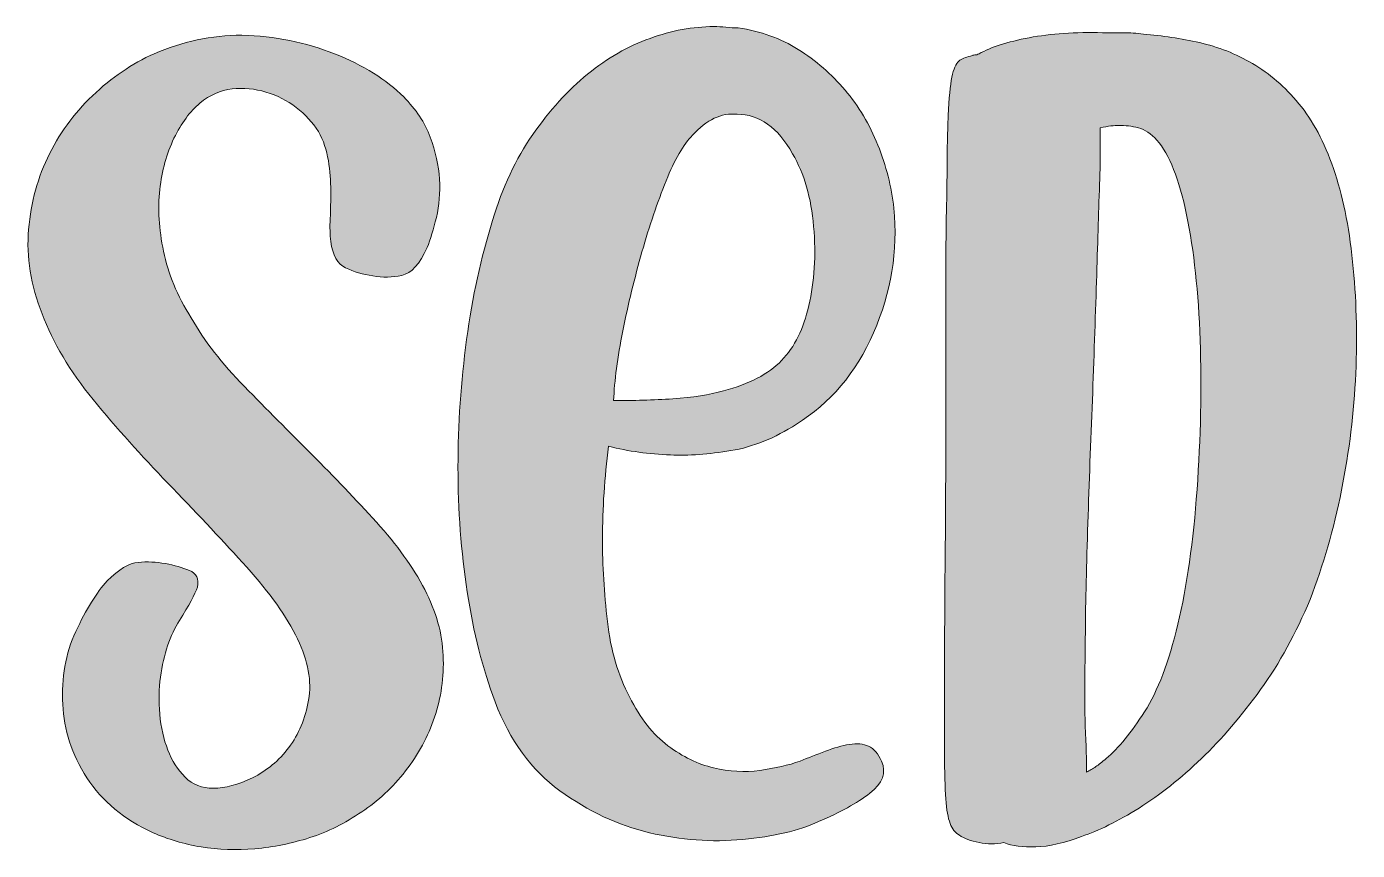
# Model space of a CAD drawing. Header units: inches. Extents: x 114 to 966, y -1047 to -33.
# Drawn here: x 591.9 to 961, y -450.4 to -221.8 of the extents above; entities that cross this region are included whole.
import ezdxf

# ---------------------------------------------------------------- set-up
doc = ezdxf.new("R2010")
doc.units = ezdxf.units.IN
doc.header["$MEASUREMENT"] = 0
doc.layers.add('Layer 1', color=7, linetype='Continuous')

# ---------------------------------------------------------------- blocks, each defined once
blk = doc.blocks.new('block 2')
at = {"layer": 'Layer 1', "true_color": 0xffffff}
h = blk.add_hatch(color=7, dxfattribs=at)
h.dxf.hatch_style = 2
edge = h.paths.add_edge_path()
edge.add_spline(control_points=[(676.31, -281.42), (676.77, -285.31), (678.13, -287.76), (680.42, -288.79), (682.7, -289.81), (685.21, -290.56), (687.96, -291.01), (690.7, -291.47), (693.38, -291.41), (696, -290.84), (698.62, -290.27), (700.97, -287.71), (703.02, -283.14), (703.93, -280.86), (704.79, -278.06), (705.59, -274.75), (706.39, -271.44), (706.67, -267.9), (706.45, -264.13), (706.22, -260.36), (705.36, -256.48), (703.88, -252.49), (702.39, -248.49), (699.94, -244.78), (696.52, -241.36), (691.72, -236.56), (685.33, -232.57), (677.34, -229.37), (669.34, -226.18), (660.78, -224.46), (651.65, -224.23), (643.21, -224.23), (635.1, -225.95), (627.34, -229.37), (621.18, -232.11), (615.47, -236), (610.22, -241.01), (604.96, -246.04), (600.8, -251.8), (597.72, -258.31), (594.63, -264.82), (592.86, -271.89), (592.41, -279.54), (591.95, -287.19), (593.44, -295.01), (596.86, -303), (600.06, -310.99), (604.96, -318.92), (611.59, -326.8), (618.21, -334.68), (625.17, -342.38), (632.48, -349.92), (639.78, -357.45), (646.63, -364.76), (653.02, -371.83), (659.41, -378.91), (664.09, -385.53), (667.06, -391.7), (670.03, -397.86), (671.06, -403.51), (670.15, -408.65), (669.23, -413.78), (667.41, -418.18), (664.67, -421.83), (661.93, -425.49), (658.56, -428.29), (654.57, -430.22), (650.57, -432.16), (646.97, -433.13), (643.78, -433.13), (640.58, -433.13), (637.96, -432.11), (635.9, -430.05), (633.85, -428), (632.25, -425.49), (631.11, -422.52), (629.96, -419.55), (629.22, -416.24), (628.88, -412.59), (628.54, -408.94), (628.59, -405.51), (629.05, -402.31), (629.96, -395.92), (631.73, -390.67), (634.36, -386.56), (636.98, -382.45), (638.64, -379.37), (639.33, -377.31), (639.78, -375.03), (639.04, -373.49), (637.1, -372.69), (635.16, -371.89), (632.93, -371.27), (630.42, -370.81), (627.91, -370.35), (625.4, -370.24), (622.89, -370.46), (620.37, -370.69), (617.52, -372.41), (614.33, -375.6), (611.36, -378.8), (608.45, -383.48), (605.59, -389.64), (602.74, -395.8), (601.54, -402.54), (602, -409.85), (602.22, -416.93), (604.45, -423.72), (608.68, -430.22), (612.9, -436.73), (619, -441.81), (627, -445.46), (631.11, -447.29), (635.56, -448.6), (640.35, -449.4), (645.15, -450.2), (650.11, -450.37), (655.25, -449.91), (660.39, -449.46), (665.46, -448.43), (670.49, -446.83), (675.51, -445.24), (680.3, -442.84), (684.87, -439.64), (689.44, -436.68), (693.49, -432.91), (697.03, -428.34), (700.57, -423.77), (703.25, -418.81), (705.08, -413.44), (706.9, -408.08), (707.7, -402.37), (707.48, -396.32), (707.25, -390.27), (705.53, -384.16), (702.34, -378), (699.14, -371.83), (694.69, -365.61), (688.98, -359.33), (683.27, -353.06), (677.28, -346.78), (671, -340.5), (664.72, -334.22), (658.5, -327.95), (652.34, -321.66), (646.17, -315.39), (641.26, -309.05), (637.61, -302.66), (633.73, -296.49), (631.16, -290.33), (629.91, -284.16), (628.65, -278), (628.31, -272.3), (628.88, -267.04), (629.45, -261.79), (630.76, -257.06), (632.82, -252.83), (634.87, -248.61), (637.27, -245.35), (640.01, -243.07), (642.75, -240.79), (645.71, -239.47), (648.91, -239.13), (652.11, -238.79), (655.25, -239.08), (658.33, -239.99), (661.42, -240.9), (664.21, -242.33), (666.72, -244.27), (669.23, -246.21), (671.29, -248.44), (672.89, -250.94), (674.26, -253.46), (675.17, -256.14), (675.63, -258.99), (676.08, -261.85), (676.31, -264.64), (676.31, -267.38), (676.31, -270.12), (676.25, -272.69), (676.14, -275.09), (676.02, -277.49), (676.08, -279.6), (676.31, -281.42)], knot_values=[0, 0, 0, 0, 1, 1, 1, 2, 2, 2, 3, 3, 3, 4, 4, 4, 5, 5, 5, 6, 6, 6, 7, 7, 7, 8, 8, 8, 9, 9, 9, 10, 10, 10, 11, 11, 11, 12, 12, 12, 13, 13, 13, 14, 14, 14, 15, 15, 15, 16, 16, 16, 17, 17, 17, 18, 18, 18, 19, 19, 19, 20, 20, 20, 21, 21, 21, 22, 22, 22, 23, 23, 23, 24, 24, 24, 25, 25, 25, 26, 26, 26, 27, 27, 27, 28, 28, 28, 29, 29, 29, 30, 30, 30, 31, 31, 31, 32, 32, 32, 33, 33, 33, 34, 34, 34, 35, 35, 35, 36, 36, 36, 37, 37, 37, 38, 38, 38, 39, 39, 39, 40, 40, 40, 41, 41, 41, 42, 42, 42, 43, 43, 43, 44, 44, 44, 45, 45, 45, 46, 46, 46, 47, 47, 47, 48, 48, 48, 49, 49, 49, 50, 50, 50, 51, 51, 51, 52, 52, 52, 53, 53, 53, 54, 54, 54, 55, 55, 55, 56, 56, 56, 57, 57, 57, 58, 58, 58, 59, 59, 59, 60, 60, 60, 61, 61, 61, 61], degree=3, periodic=1)
h = blk.add_hatch(color=7, dxfattribs=at)
h.dxf.hatch_style = 2
edge = h.paths.add_edge_path()
edge.add_spline(control_points=[(732.3, -251.8), (727.62, -258.54), (723.91, -266.47), (721.17, -275.6), (717.97, -285.88), (715.57, -296.89), (713.98, -308.65), (712.38, -320.41), (711.58, -332.23), (711.58, -344.09), (711.58, -355.97), (712.44, -367.5), (714.15, -378.68), (715.86, -389.87), (718.43, -400.03), (721.86, -409.16), (725.97, -419.9), (731.96, -428.11), (739.84, -433.82), (747.71, -439.53), (755.98, -443.41), (764.66, -445.46), (773.34, -447.52), (781.96, -448.15), (790.52, -447.34), (799.08, -446.55), (806.1, -444.89), (811.58, -442.38), (817.52, -439.87), (822.25, -437.24), (825.79, -434.5), (829.33, -431.76), (830.42, -428.8), (829.05, -425.6), (828.13, -423.54), (826.93, -422.17), (825.45, -421.49), (823.96, -420.8), (822.2, -420.63), (820.14, -420.98), (818.09, -421.32), (815.86, -421.95), (813.46, -422.86), (811.07, -423.77), (808.72, -424.69), (806.44, -425.6), (803.24, -426.74), (799.54, -427.6), (795.31, -428.17), (791.09, -428.74), (786.81, -428.51), (782.47, -427.48), (778.13, -426.46), (773.91, -424.4), (769.8, -421.32), (765.69, -418.24), (762.15, -413.73), (759.18, -407.79), (755.98, -401.86), (753.93, -394.9), (753.02, -386.9), (752.1, -378.91), (751.65, -371.27), (751.65, -363.96), (751.65, -355.51), (752.22, -346.95), (753.36, -338.27), (758.84, -339.64), (764.55, -340.44), (770.48, -340.67), (775.51, -340.9), (781.1, -340.5), (787.27, -339.47), (793.43, -338.44), (799.48, -335.99), (805.42, -332.11), (814.78, -326.4), (821.91, -317.96), (826.82, -306.77), (831.73, -295.58), (833.61, -284.05), (832.47, -272.18), (831.79, -266.24), (830.3, -260.42), (828.02, -254.71), (825.73, -249.01), (822.71, -243.92), (818.94, -239.47), (815.18, -235.02), (810.84, -231.25), (805.93, -228.17), (801.02, -225.09), (795.49, -223.09), (789.32, -222.18), (788.18, -222.18), (787.04, -222.12), (785.9, -222.01), (784.75, -221.9), (783.61, -221.84), (782.47, -221.84), (776.76, -221.84), (770.88, -222.92), (764.84, -225.09), (758.78, -227.26), (753.02, -230.57), (747.54, -235.02), (742.06, -239.47), (736.98, -245.07), (732.3, -251.8)], knot_values=[0, 0, 0, 0, 1, 1, 1, 2, 2, 2, 3, 3, 3, 4, 4, 4, 5, 5, 5, 6, 6, 6, 7, 7, 7, 8, 8, 8, 9, 9, 9, 10, 10, 10, 11, 11, 11, 12, 12, 12, 13, 13, 13, 14, 14, 14, 15, 15, 15, 16, 16, 16, 17, 17, 17, 18, 18, 18, 19, 19, 19, 20, 20, 20, 21, 21, 21, 22, 22, 22, 23, 23, 23, 24, 24, 24, 25, 25, 25, 26, 26, 26, 27, 27, 27, 28, 28, 28, 29, 29, 29, 30, 30, 30, 31, 31, 31, 32, 32, 32, 33, 33, 33, 34, 34, 34, 35, 35, 35, 36, 36, 36, 36], degree=3, periodic=1)
edge = h.paths.add_edge_path()
edge.add_spline(control_points=[(757.3, -306.25), (758.78, -298.84), (760.55, -291.53), (762.61, -284.34), (764.66, -277.14), (766.89, -270.58), (769.29, -264.64), (771.68, -258.71), (774.14, -254.49), (776.65, -251.97), (780.53, -247.64), (784.64, -245.7), (788.98, -246.15), (795.14, -246.15), (800.28, -249.81), (804.39, -257.11), (807.58, -262.59), (809.53, -269.33), (810.21, -277.31), (810.9, -285.31), (810.44, -292.61), (808.84, -299.23), (807.47, -305.63), (804.96, -310.7), (801.31, -314.47), (797.65, -318.24), (792.29, -321.04), (785.21, -322.86), (781.33, -324.01), (776.65, -324.75), (771.17, -325.09), (765.69, -325.43), (760.21, -325.6), (754.73, -325.6), (754.96, -320.12), (755.81, -313.67), (757.3, -306.25)], knot_values=[0, 0, 0, 0, 1, 1, 1, 2, 2, 2, 3, 3, 3, 4, 4, 4, 5, 5, 5, 6, 6, 6, 7, 7, 7, 8, 8, 8, 9, 9, 9, 10, 10, 10, 11, 11, 11, 12, 12, 12, 12], degree=3, periodic=1)
h = blk.add_hatch(color=7, dxfattribs=at)
h.dxf.hatch_style = 2
edge = h.paths.add_edge_path()
edge.add_spline(control_points=[(900.45, -438.61), (906.27, -434.96), (912.03, -430.39), (917.74, -424.91), (923.45, -419.44), (928.92, -413.05), (934.18, -405.74), (939.43, -398.43), (943.99, -390.1), (947.88, -380.74), (951.53, -371.38), (954.44, -361.28), (956.61, -350.43), (958.78, -339.59), (960.09, -328.8), (960.55, -318.07), (961, -307.34), (960.72, -297.01), (959.69, -287.07), (958.67, -277.14), (956.89, -268.53), (954.38, -261.22), (951.87, -253.91), (948.67, -247.92), (944.8, -243.24), (940.91, -238.56), (936.63, -234.85), (931.95, -232.11), (927.27, -229.37), (922.37, -227.43), (917.23, -226.29), (912.09, -225.15), (906.9, -224.35), (901.65, -223.89), (899.82, -223.67), (897.93, -223.55), (895.99, -223.55), (894.05, -223.55), (892.17, -223.55), (890.35, -223.55), (882.81, -223.32), (876.01, -223.78), (869.97, -224.92), (863.92, -226.06), (859.29, -227.55), (856.1, -229.37), (855.64, -229.6), (855.24, -229.71), (854.9, -229.71), (854.56, -229.71), (854.16, -229.83), (853.7, -230.06), (852.33, -230.29), (851.25, -230.74), (850.45, -231.43), (849.65, -232.11), (849.02, -233.6), (848.56, -235.88), (848.1, -238.16), (847.76, -241.7), (847.54, -246.49), (847.31, -251.29), (847.19, -257.91), (847.19, -266.36), (846.96, -274.81), (846.85, -284.91), (846.85, -296.66), (846.85, -308.42), (846.85, -320.58), (846.85, -333.14), (846.85, -345.69), (846.79, -358.02), (846.68, -370.12), (846.56, -382.22), (846.51, -392.72), (846.51, -401.63), (846.51, -410.53), (846.51, -417.72), (846.51, -423.2), (846.51, -428.68), (846.62, -432.96), (846.85, -436.04), (847.08, -439.13), (847.48, -441.41), (848.05, -442.89), (848.62, -444.38), (849.47, -445.46), (850.62, -446.15), (851.99, -447.06), (853.81, -447.75), (856.1, -448.2), (858.38, -448.66), (860.66, -448.66), (862.95, -448.2), (865.23, -449.12), (868.2, -449.52), (871.85, -449.4), (875.5, -449.29), (879.73, -448.32), (884.52, -446.49), (889.32, -444.89), (894.63, -442.27), (900.45, -438.61)], knot_values=[0, 0, 0, 0, 1, 1, 1, 2, 2, 2, 3, 3, 3, 4, 4, 4, 5, 5, 5, 6, 6, 6, 7, 7, 7, 8, 8, 8, 9, 9, 9, 10, 10, 10, 11, 11, 11, 12, 12, 12, 13, 13, 13, 14, 14, 14, 15, 15, 15, 16, 16, 16, 17, 17, 17, 18, 18, 18, 19, 19, 19, 20, 20, 20, 21, 21, 21, 22, 22, 22, 23, 23, 23, 24, 24, 24, 25, 25, 25, 26, 26, 26, 27, 27, 27, 28, 28, 28, 29, 29, 29, 30, 30, 30, 31, 31, 31, 32, 32, 32, 33, 33, 33, 34, 34, 34, 34], degree=3, periodic=1)
edge = h.paths.add_edge_path()
edge.add_spline(control_points=[(885.55, -394.78), (885.55, -386.56), (885.72, -376.92), (886.06, -365.84), (886.41, -354.77), (886.8, -343.47), (887.26, -331.94), (887.72, -320.41), (888.12, -309.28), (888.46, -298.55), (888.8, -287.82), (889.09, -278.46), (889.32, -270.47), (889.54, -265.9), (889.66, -261.96), (889.66, -258.65), (889.66, -255.34), (889.66, -252.43), (889.66, -249.92), (891.94, -249.46), (893.65, -249.23), (894.8, -249.23), (896.62, -249.23), (898.45, -249.46), (900.28, -249.92), (902.1, -250.38), (903.81, -251.52), (905.41, -253.34), (908.84, -257.23), (911.58, -264.13), (913.63, -274.06), (915.69, -283.99), (916.94, -295.58), (917.4, -308.82), (917.85, -322.06), (917.57, -335.87), (916.54, -350.26), (915.52, -364.64), (913.74, -377.09), (911.24, -387.59), (908.72, -398.09), (905.64, -406.2), (901.99, -411.9), (898.33, -417.61), (894.8, -421.95), (891.37, -424.91), (890.23, -425.83), (889.26, -426.57), (888.46, -427.14), (887.66, -427.71), (886.8, -428.23), (885.89, -428.68), (885.89, -425.49), (885.78, -421.21), (885.55, -415.84), (885.32, -410.48), (885.32, -403.46), (885.55, -394.78)], knot_values=[0, 0, 0, 0, 1, 1, 1, 2, 2, 2, 3, 3, 3, 4, 4, 4, 5, 5, 5, 6, 6, 6, 7, 7, 7, 8, 8, 8, 9, 9, 9, 10, 10, 10, 11, 11, 11, 12, 12, 12, 13, 13, 13, 14, 14, 14, 15, 15, 15, 16, 16, 16, 17, 17, 17, 18, 18, 18, 19, 19, 19, 19], degree=3, periodic=1)
at = {"layer": 'Layer 1', "lineweight": 0}
for points, knots in [([(676.31, -281.42), (676.77, -285.31), (678.13, -287.76), (680.42, -288.79), (682.7, -289.81), (685.21, -290.56), (687.96, -291.01), (690.7, -291.47), (693.38, -291.41), (696, -290.84), (698.62, -290.27), (700.97, -287.71), (703.02, -283.14), (703.93, -280.86), (704.79, -278.06), (705.59, -274.75), (706.39, -271.44), (706.67, -267.9), (706.45, -264.13), (706.22, -260.36), (705.36, -256.48), (703.88, -252.49), (702.39, -248.49), (699.94, -244.78), (696.52, -241.36), (691.72, -236.56), (685.33, -232.57), (677.34, -229.37), (669.34, -226.18), (660.78, -224.46), (651.65, -224.23), (643.21, -224.23), (635.1, -225.95), (627.34, -229.37), (621.18, -232.11), (615.47, -236), (610.22, -241.01), (604.96, -246.04), (600.8, -251.8), (597.72, -258.31), (594.63, -264.82), (592.86, -271.89), (592.41, -279.54), (591.95, -287.19), (593.44, -295.01), (596.86, -303), (600.06, -310.99), (604.96, -318.92), (611.59, -326.8), (618.21, -334.68), (625.17, -342.38), (632.48, -349.92), (639.78, -357.45), (646.63, -364.76), (653.02, -371.83), (659.41, -378.91), (664.09, -385.53), (667.06, -391.7), (670.03, -397.86), (671.06, -403.51), (670.15, -408.65), (669.23, -413.78), (667.41, -418.18), (664.67, -421.83), (661.93, -425.49), (658.56, -428.29), (654.57, -430.22), (650.57, -432.16), (646.97, -433.13), (643.78, -433.13), (640.58, -433.13), (637.96, -432.11), (635.9, -430.05), (633.85, -428), (632.25, -425.49), (631.11, -422.52), (629.96, -419.55), (629.22, -416.24), (628.88, -412.59), (628.54, -408.94), (628.59, -405.51), (629.05, -402.31), (629.96, -395.92), (631.73, -390.67), (634.36, -386.56), (636.98, -382.45), (638.64, -379.37), (639.33, -377.31), (639.78, -375.03), (639.04, -373.49), (637.1, -372.69), (635.16, -371.89), (632.93, -371.27), (630.42, -370.81), (627.91, -370.35), (625.4, -370.24), (622.89, -370.46), (620.37, -370.69), (617.52, -372.41), (614.33, -375.6), (611.36, -378.8), (608.45, -383.48), (605.59, -389.64), (602.74, -395.8), (601.54, -402.54), (602, -409.85), (602.22, -416.93), (604.45, -423.72), (608.68, -430.22), (612.9, -436.73), (619, -441.81), (627, -445.46), (631.11, -447.29), (635.56, -448.6), (640.35, -449.4), (645.15, -450.2), (650.11, -450.37), (655.25, -449.91), (660.39, -449.46), (665.46, -448.43), (670.49, -446.83), (675.51, -445.24), (680.3, -442.84), (684.87, -439.64), (689.44, -436.68), (693.49, -432.91), (697.03, -428.34), (700.57, -423.77), (703.25, -418.81), (705.08, -413.44), (706.9, -408.08), (707.7, -402.37), (707.48, -396.32), (707.25, -390.27), (705.53, -384.16), (702.34, -378), (699.14, -371.83), (694.69, -365.61), (688.98, -359.33), (683.27, -353.06), (677.28, -346.78), (671, -340.5), (664.72, -334.22), (658.5, -327.95), (652.34, -321.66), (646.17, -315.39), (641.26, -309.05), (637.61, -302.66), (633.73, -296.49), (631.16, -290.33), (629.91, -284.16), (628.65, -278), (628.31, -272.3), (628.88, -267.04), (629.45, -261.79), (630.76, -257.06), (632.82, -252.83), (634.87, -248.61), (637.27, -245.35), (640.01, -243.07), (642.75, -240.79), (645.71, -239.47), (648.91, -239.13), (652.11, -238.79), (655.25, -239.08), (658.33, -239.99), (661.42, -240.9), (664.21, -242.33), (666.72, -244.27), (669.23, -246.21), (671.29, -248.44), (672.89, -250.94), (674.26, -253.46), (675.17, -256.14), (675.63, -258.99), (676.08, -261.85), (676.31, -264.64), (676.31, -267.38), (676.31, -270.12), (676.25, -272.69), (676.14, -275.09), (676.02, -277.49), (676.08, -279.6), (676.31, -281.42)], [0, 0, 0, 0, 1, 1, 1, 2, 2, 2, 3, 3, 3, 4, 4, 4, 5, 5, 5, 6, 6, 6, 7, 7, 7, 8, 8, 8, 9, 9, 9, 10, 10, 10, 11, 11, 11, 12, 12, 12, 13, 13, 13, 14, 14, 14, 15, 15, 15, 16, 16, 16, 17, 17, 17, 18, 18, 18, 19, 19, 19, 20, 20, 20, 21, 21, 21, 22, 22, 22, 23, 23, 23, 24, 24, 24, 25, 25, 25, 26, 26, 26, 27, 27, 27, 28, 28, 28, 29, 29, 29, 30, 30, 30, 31, 31, 31, 32, 32, 32, 33, 33, 33, 34, 34, 34, 35, 35, 35, 36, 36, 36, 37, 37, 37, 38, 38, 38, 39, 39, 39, 40, 40, 40, 41, 41, 41, 42, 42, 42, 43, 43, 43, 44, 44, 44, 45, 45, 45, 46, 46, 46, 47, 47, 47, 48, 48, 48, 49, 49, 49, 50, 50, 50, 51, 51, 51, 52, 52, 52, 53, 53, 53, 54, 54, 54, 55, 55, 55, 56, 56, 56, 57, 57, 57, 58, 58, 58, 59, 59, 59, 60, 60, 60, 61, 61, 61, 61]), ([(732.3, -251.8), (727.62, -258.54), (723.91, -266.47), (721.17, -275.6), (717.97, -285.88), (715.57, -296.89), (713.98, -308.65), (712.38, -320.41), (711.58, -332.23), (711.58, -344.09), (711.58, -355.97), (712.44, -367.5), (714.15, -378.68), (715.86, -389.87), (718.43, -400.03), (721.86, -409.16), (725.97, -419.9), (731.96, -428.11), (739.84, -433.82), (747.71, -439.53), (755.98, -443.41), (764.66, -445.46), (773.34, -447.52), (781.96, -448.15), (790.52, -447.34), (799.08, -446.55), (806.1, -444.89), (811.58, -442.38), (817.52, -439.87), (822.25, -437.24), (825.79, -434.5), (829.33, -431.76), (830.42, -428.8), (829.05, -425.6), (828.13, -423.54), (826.93, -422.17), (825.45, -421.49), (823.96, -420.8), (822.2, -420.63), (820.14, -420.98), (818.09, -421.32), (815.86, -421.95), (813.46, -422.86), (811.07, -423.77), (808.72, -424.69), (806.44, -425.6), (803.24, -426.74), (799.54, -427.6), (795.31, -428.17), (791.09, -428.74), (786.81, -428.51), (782.47, -427.48), (778.13, -426.46), (773.91, -424.4), (769.8, -421.32), (765.69, -418.24), (762.15, -413.73), (759.18, -407.79), (755.98, -401.86), (753.93, -394.9), (753.02, -386.9), (752.1, -378.91), (751.65, -371.27), (751.65, -363.96), (751.65, -355.51), (752.22, -346.95), (753.36, -338.27), (758.84, -339.64), (764.55, -340.44), (770.48, -340.67), (775.51, -340.9), (781.1, -340.5), (787.27, -339.47), (793.43, -338.44), (799.48, -335.99), (805.42, -332.11), (814.78, -326.4), (821.91, -317.96), (826.82, -306.77), (831.73, -295.58), (833.61, -284.05), (832.47, -272.18), (831.79, -266.24), (830.3, -260.42), (828.02, -254.71), (825.73, -249.01), (822.71, -243.92), (818.94, -239.47), (815.18, -235.02), (810.84, -231.25), (805.93, -228.17), (801.02, -225.09), (795.49, -223.09), (789.32, -222.18), (788.18, -222.18), (787.04, -222.12), (785.9, -222.01), (784.75, -221.9), (783.61, -221.84), (782.47, -221.84), (776.76, -221.84), (770.88, -222.92), (764.84, -225.09), (758.78, -227.26), (753.02, -230.57), (747.54, -235.02), (742.06, -239.47), (736.98, -245.07), (732.3, -251.8)], [0, 0, 0, 0, 1, 1, 1, 2, 2, 2, 3, 3, 3, 4, 4, 4, 5, 5, 5, 6, 6, 6, 7, 7, 7, 8, 8, 8, 9, 9, 9, 10, 10, 10, 11, 11, 11, 12, 12, 12, 13, 13, 13, 14, 14, 14, 15, 15, 15, 16, 16, 16, 17, 17, 17, 18, 18, 18, 19, 19, 19, 20, 20, 20, 21, 21, 21, 22, 22, 22, 23, 23, 23, 24, 24, 24, 25, 25, 25, 26, 26, 26, 27, 27, 27, 28, 28, 28, 29, 29, 29, 30, 30, 30, 31, 31, 31, 32, 32, 32, 33, 33, 33, 34, 34, 34, 35, 35, 35, 36, 36, 36, 36]), ([(900.45, -438.61), (906.27, -434.96), (912.03, -430.39), (917.74, -424.91), (923.45, -419.44), (928.92, -413.05), (934.18, -405.74), (939.43, -398.43), (943.99, -390.1), (947.88, -380.74), (951.53, -371.38), (954.44, -361.28), (956.61, -350.43), (958.78, -339.59), (960.09, -328.8), (960.55, -318.07), (961, -307.34), (960.72, -297.01), (959.69, -287.07), (958.67, -277.14), (956.89, -268.53), (954.38, -261.22), (951.87, -253.91), (948.67, -247.92), (944.8, -243.24), (940.91, -238.56), (936.63, -234.85), (931.95, -232.11), (927.27, -229.37), (922.37, -227.43), (917.23, -226.29), (912.09, -225.15), (906.9, -224.35), (901.65, -223.89), (899.82, -223.67), (897.93, -223.55), (895.99, -223.55), (894.05, -223.55), (892.17, -223.55), (890.35, -223.55), (882.81, -223.32), (876.01, -223.78), (869.97, -224.92), (863.92, -226.06), (859.29, -227.55), (856.1, -229.37), (855.64, -229.6), (855.24, -229.71), (854.9, -229.71), (854.56, -229.71), (854.16, -229.83), (853.7, -230.06), (852.33, -230.29), (851.25, -230.74), (850.45, -231.43), (849.65, -232.11), (849.02, -233.6), (848.56, -235.88), (848.1, -238.16), (847.76, -241.7), (847.54, -246.49), (847.31, -251.29), (847.19, -257.91), (847.19, -266.36), (846.96, -274.81), (846.85, -284.91), (846.85, -296.66), (846.85, -308.42), (846.85, -320.58), (846.85, -333.14), (846.85, -345.69), (846.79, -358.02), (846.68, -370.12), (846.56, -382.22), (846.51, -392.72), (846.51, -401.63), (846.51, -410.53), (846.51, -417.72), (846.51, -423.2), (846.51, -428.68), (846.62, -432.96), (846.85, -436.04), (847.08, -439.13), (847.48, -441.41), (848.05, -442.89), (848.62, -444.38), (849.47, -445.46), (850.62, -446.15), (851.99, -447.06), (853.81, -447.75), (856.1, -448.2), (858.38, -448.66), (860.66, -448.66), (862.95, -448.2), (865.23, -449.12), (868.2, -449.52), (871.85, -449.4), (875.5, -449.29), (879.73, -448.32), (884.52, -446.49), (889.32, -444.89), (894.63, -442.27), (900.45, -438.61)], [0, 0, 0, 0, 1, 1, 1, 2, 2, 2, 3, 3, 3, 4, 4, 4, 5, 5, 5, 6, 6, 6, 7, 7, 7, 8, 8, 8, 9, 9, 9, 10, 10, 10, 11, 11, 11, 12, 12, 12, 13, 13, 13, 14, 14, 14, 15, 15, 15, 16, 16, 16, 17, 17, 17, 18, 18, 18, 19, 19, 19, 20, 20, 20, 21, 21, 21, 22, 22, 22, 23, 23, 23, 24, 24, 24, 25, 25, 25, 26, 26, 26, 27, 27, 27, 28, 28, 28, 29, 29, 29, 30, 30, 30, 31, 31, 31, 32, 32, 32, 33, 33, 33, 34, 34, 34, 34]), ([(757.3, -306.25), (758.78, -298.84), (760.55, -291.53), (762.61, -284.34), (764.66, -277.14), (766.89, -270.58), (769.29, -264.64), (771.68, -258.71), (774.14, -254.49), (776.65, -251.97), (780.53, -247.64), (784.64, -245.7), (788.98, -246.15), (795.14, -246.15), (800.28, -249.81), (804.39, -257.11), (807.58, -262.59), (809.53, -269.33), (810.21, -277.31), (810.9, -285.31), (810.44, -292.61), (808.84, -299.23), (807.47, -305.63), (804.96, -310.7), (801.31, -314.47), (797.65, -318.24), (792.29, -321.04), (785.21, -322.86), (781.33, -324.01), (776.65, -324.75), (771.17, -325.09), (765.69, -325.43), (760.21, -325.6), (754.73, -325.6), (754.96, -320.12), (755.81, -313.67), (757.3, -306.25)], [0, 0, 0, 0, 1, 1, 1, 2, 2, 2, 3, 3, 3, 4, 4, 4, 5, 5, 5, 6, 6, 6, 7, 7, 7, 8, 8, 8, 9, 9, 9, 10, 10, 10, 11, 11, 11, 12, 12, 12, 12]), ([(885.55, -394.78), (885.55, -386.56), (885.72, -376.92), (886.06, -365.84), (886.41, -354.77), (886.8, -343.47), (887.26, -331.94), (887.72, -320.41), (888.12, -309.28), (888.46, -298.55), (888.8, -287.82), (889.09, -278.46), (889.32, -270.47), (889.54, -265.9), (889.66, -261.96), (889.66, -258.65), (889.66, -255.34), (889.66, -252.43), (889.66, -249.92), (891.94, -249.46), (893.65, -249.23), (894.8, -249.23), (896.62, -249.23), (898.45, -249.46), (900.28, -249.92), (902.1, -250.38), (903.81, -251.52), (905.41, -253.34), (908.84, -257.23), (911.58, -264.13), (913.63, -274.06), (915.69, -283.99), (916.94, -295.58), (917.4, -308.82), (917.85, -322.06), (917.57, -335.87), (916.54, -350.26), (915.52, -364.64), (913.74, -377.09), (911.24, -387.59), (908.72, -398.09), (905.64, -406.2), (901.99, -411.9), (898.33, -417.61), (894.8, -421.95), (891.37, -424.91), (890.23, -425.83), (889.26, -426.57), (888.46, -427.14), (887.66, -427.71), (886.8, -428.23), (885.89, -428.68), (885.89, -425.49), (885.78, -421.21), (885.55, -415.84), (885.32, -410.48), (885.32, -403.46), (885.55, -394.78)], [0, 0, 0, 0, 1, 1, 1, 2, 2, 2, 3, 3, 3, 4, 4, 4, 5, 5, 5, 6, 6, 6, 7, 7, 7, 8, 8, 8, 9, 9, 9, 10, 10, 10, 11, 11, 11, 12, 12, 12, 13, 13, 13, 14, 14, 14, 15, 15, 15, 16, 16, 16, 17, 17, 17, 18, 18, 18, 19, 19, 19, 19])]:
    blk.add_open_spline(points, degree=3, knots=knots, dxfattribs=at)

msp = doc.modelspace()

# ---------------------------------------------------------------- block references
at = {"layer": 'Layer 1'}
msp.add_blockref('block 2', (0, 0), dxfattribs=at)

doc.saveas('drawing.dxf')
